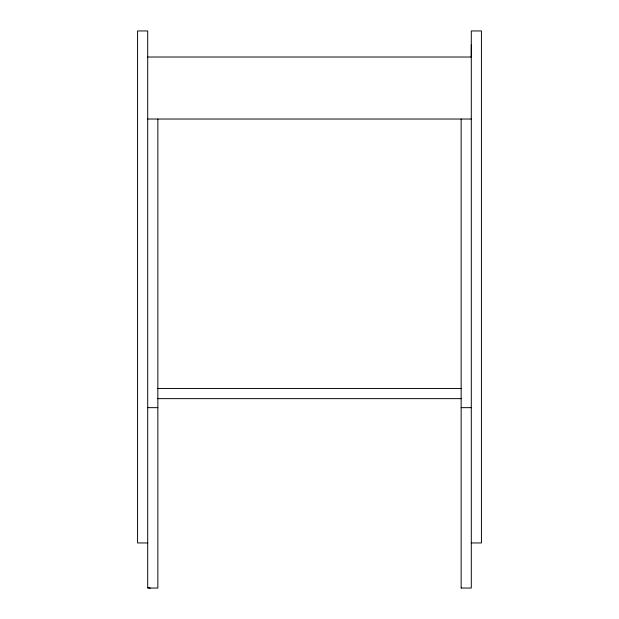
<?xml version="1.0" encoding="UTF-8"?>
<svg xmlns="http://www.w3.org/2000/svg" width="619" height="619" viewBox="0 0 619 619"><rect width="100%" height="100%" fill="white"/><g stroke="black" fill="none" stroke-linecap="round" stroke-linejoin="round"><path stroke-width="0.93" d="M471.291 57.358L471.291 44.963M147.709 57.018L471.291 57.018M147.709 119.026L471.291 119.026M157.853 388.492L461.147 388.492M157.853 398.636L461.147 398.636M147.709 407.658L157.853 407.658M461.147 407.658L471.291 407.658M147.709 542.948L137.565 542.948L137.565 30.95L147.709 30.95L147.709 588.05L157.853 588.05L157.853 119.026M471.291 542.948L481.435 542.948L481.435 30.95L471.291 30.95L471.291 588.05L461.263 588.05M147.833 587.655L150.247 588.05M461.147 119.026L461.147 588.05"/></g></svg>
